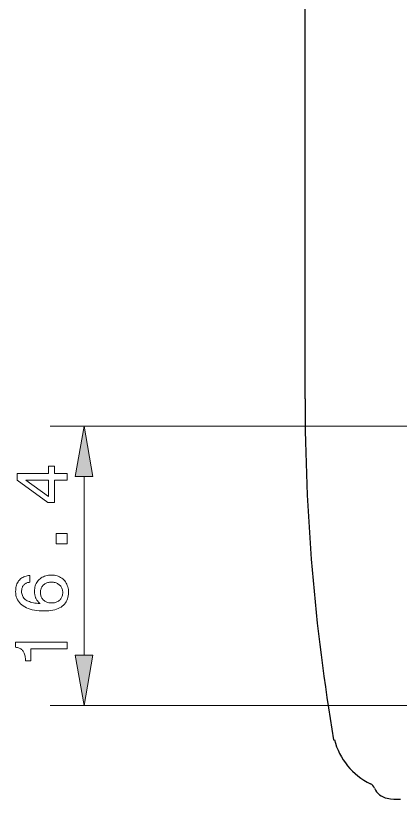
# Model space of a CAD drawing. Extents: x 0 to 297, y 0 to 562.
# Drawn here: x 99.45 to 122.05, y 109.61 to 155.59 of the extents above; entities that cross this region are included whole.
import ezdxf

# ---------------------------------------------------------------- set-up
doc = ezdxf.new("R2010")
doc.units = 0

msp = doc.modelspace()

# ---------------------------------------------------------------- linework, layer by layer
at = {"color": 7, "lineweight": 30}
msp.add_line((116.452, 133.109), (116.452, 285.509), dxfattribs=at)
at = {"color": 7, "lineweight": 13}
for p, q in [((153.501, 131.509), (101.472, 131.509)), ((153.5, 115.109), (101.472, 115.109))]:
    msp.add_line(p, q, dxfattribs=at)
at = {"color": 7, "lineweight": 13, "ltscale": 0.262279}
msp.add_line((103.472, 118.063), (103.472, 128.554), dxfattribs=at)
at = {"color": 7, "lineweight": 30, "ltscale": 0.00125}
msp.add_line((118.127, 113.109), (118.177, 113.109), dxfattribs=at)
at = {"color": 7, "lineweight": 13}
for points in [[(103.993, 128.554), (103.472, 131.509), (102.951, 128.554)], [(102.472, 128.341), (101.73, 128.341), (101.73, 127.024), (101.35, 127.024), (99.539, 128.337), (99.539, 128.729), (101.384, 128.729), (101.384, 129.157), (101.73, 129.157), (101.73, 128.729), (102.472, 128.729)], [(101.384, 127.386), (101.384, 128.341), (100.041, 128.341)], [(102.472, 124.607), (101.829, 124.607), (101.829, 125.204), (102.472, 125.204)], [(100.283, 122.744), (100.283, 122.347), (100.238, 122.342), (100.194, 122.334), (100.153, 122.323), (100.114, 122.31), (100.077, 122.295), (100.042, 122.278), (100.01, 122.258), (99.98, 122.236), (99.952, 122.212), (99.926, 122.185), (99.903, 122.156), (99.882, 122.125), (99.863, 122.092), (99.847, 122.057), (99.833, 122.02), (99.822, 121.981), (99.814, 121.94), (99.808, 121.896), (99.804, 121.851), (99.803, 121.804), (99.805, 121.739), (99.813, 121.678), (99.827, 121.62), (99.846, 121.565), (99.87, 121.513), (99.9, 121.464), (99.935, 121.419), (99.975, 121.376), (100.021, 121.336), (100.072, 121.3), (100.129, 121.266), (100.192, 121.236), (100.259, 121.208), (100.333, 121.183), (100.412, 121.161), (100.496, 121.142), (100.587, 121.126), (100.682, 121.113), (100.784, 121.103), (100.89, 121.095), (100.859, 121.121), (100.829, 121.148), (100.8, 121.176), (100.773, 121.205), (100.748, 121.236), (100.724, 121.267), (100.701, 121.3), (100.681, 121.333), (100.661, 121.368), (100.644, 121.404), (100.628, 121.441), (100.613, 121.479), (100.601, 121.517), (100.59, 121.557), (100.581, 121.597), (100.573, 121.638), (100.567, 121.681), (100.563, 121.723), (100.56, 121.767), (100.559, 121.812), (100.562, 121.896), (100.57, 121.976), (100.584, 122.053), (100.603, 122.127), (100.628, 122.198), (100.658, 122.265), (100.693, 122.33), (100.734, 122.391), (100.781, 122.449), (100.833, 122.503), (100.889, 122.554), (100.949, 122.599), (101.012, 122.639), (101.079, 122.674), (101.149, 122.703), (101.223, 122.727), (101.3, 122.745), (101.381, 122.758), (101.465, 122.766), (101.552, 122.769), (101.64, 122.766), (101.725, 122.758), (101.806, 122.744), (101.883, 122.724), (101.958, 122.699), (102.028, 122.668), (102.096, 122.631), (102.16, 122.589), (102.221, 122.541), (102.279, 122.488), (102.332, 122.43), (102.379, 122.368), (102.421, 122.303), (102.458, 122.235), (102.488, 122.163), (102.513, 122.087), (102.533, 122.008), (102.547, 121.926), (102.555, 121.84), (102.558, 121.751), (102.554, 121.648), (102.543, 121.55), (102.525, 121.457), (102.5, 121.369), (102.467, 121.285), (102.427, 121.207), (102.379, 121.134), (102.325, 121.065), (102.263, 121.002), (102.193, 120.943), (102.117, 120.89), (102.035, 120.842), (101.945, 120.8), (101.85, 120.764), (101.748, 120.733), (101.64, 120.708), (101.525, 120.688), (101.403, 120.674), (101.276, 120.666), (101.141, 120.663), (100.984, 120.666), (100.834, 120.675), (100.691, 120.69), (100.555, 120.711), (100.427, 120.738), (100.306, 120.77), (100.192, 120.809), (100.086, 120.854), (99.986, 120.905), (99.894, 120.961), (99.81, 121.023), (99.735, 121.09), (99.669, 121.162), (99.612, 121.238), (99.563, 121.319), (99.523, 121.405), (99.492, 121.496), (99.47, 121.592), (99.457, 121.692), (99.453, 121.797), (99.455, 121.881), (99.461, 121.961), (99.472, 122.038), (99.487, 122.111), (99.507, 122.18), (99.531, 122.246), (99.559, 122.308), (99.592, 122.367), (99.629, 122.422), (99.67, 122.473), (99.715, 122.52), (99.764, 122.563), (99.816, 122.601), (99.872, 122.635), (99.932, 122.665), (99.995, 122.689), (100.062, 122.71), (100.132, 122.726), (100.206, 122.737)], [(101.557, 122.352), (101.499, 122.35), (101.444, 122.345), (101.391, 122.337), (101.341, 122.326), (101.293, 122.311), (101.248, 122.293), (101.204, 122.272), (101.163, 122.248), (101.125, 122.22), (101.089, 122.189), (101.055, 122.156), (101.026, 122.12), (100.999, 122.083), (100.977, 122.043), (100.957, 122.002), (100.942, 121.958), (100.929, 121.913), (100.921, 121.865), (100.915, 121.815), (100.914, 121.764), (100.915, 121.706), (100.921, 121.651), (100.929, 121.598), (100.941, 121.548), (100.957, 121.5), (100.976, 121.455), (100.998, 121.413), (101.024, 121.373), (101.054, 121.336), (101.087, 121.301), (101.122, 121.269), (101.161, 121.24), (101.202, 121.215), (101.245, 121.193), (101.292, 121.175), (101.34, 121.16), (101.392, 121.148), (101.445, 121.14), (101.502, 121.135), (101.561, 121.133), (101.62, 121.135), (101.677, 121.14), (101.731, 121.148), (101.782, 121.16), (101.831, 121.175), (101.878, 121.193), (101.922, 121.214), (101.964, 121.239), (102.003, 121.267), (102.039, 121.299), (102.073, 121.333), (102.103, 121.37), (102.13, 121.408), (102.153, 121.45), (102.172, 121.493), (102.188, 121.539), (102.201, 121.588), (102.209, 121.638), (102.215, 121.691), (102.217, 121.747), (102.215, 121.8), (102.209, 121.85), (102.2, 121.899), (102.187, 121.946), (102.171, 121.991), (102.151, 122.034), (102.127, 122.074), (102.1, 122.113), (102.069, 122.15), (102.034, 122.184), (101.997, 122.216), (101.957, 122.244), (101.915, 122.27), (101.87, 122.291), (101.824, 122.31), (101.775, 122.325), (101.724, 122.337), (101.67, 122.345), (101.615, 122.35)], [(102.472, 118.433), (100.338, 118.433), (100.338, 117.733), (100.032, 117.733), (100.03, 117.808), (100.025, 117.879), (100.017, 117.946), (100.007, 118.01), (99.994, 118.069), (99.978, 118.124), (99.96, 118.176), (99.939, 118.223), (99.916, 118.267), (99.89, 118.306), (99.861, 118.342), (99.829, 118.375), (99.794, 118.405), (99.755, 118.432), (99.713, 118.456), (99.667, 118.477), (99.619, 118.495), (99.567, 118.51), (99.511, 118.523), (99.453, 118.532), (99.453, 118.825), (102.472, 118.825)], [(102.951, 118.063), (103.472, 115.109), (103.993, 118.063)]]:
    msp.add_lwpolyline(points, close=True, dxfattribs=at)
at = {"color": 7, "lineweight": 30}
for centre, radius, start, end in [((236.692, 133.109), 120.241, 179.99999, 189.5747), ((122.05, 114.109), 4, 194.4777, 243.9393), ((120.073, 110.066), 0.5, 23.3385, 63.9394), ((121.45, 110.66), 1, 203.3262, 260.1345), ((122.05, 114.109), 4.5, 260.1346, 270)]:
    msp.add_arc(centre, radius, start, end, dxfattribs=at)
at = {"color": 7, "lineweight": 13}
for points in [[(103.993, 128.554), (103.472, 131.509), (103.993, 128.554), (102.951, 128.554)], [(102.951, 118.063), (103.472, 115.109), (102.951, 118.063), (103.993, 118.063)]]:
    msp.add_solid(points, dxfattribs=at)

doc.saveas('drawing.dxf')
